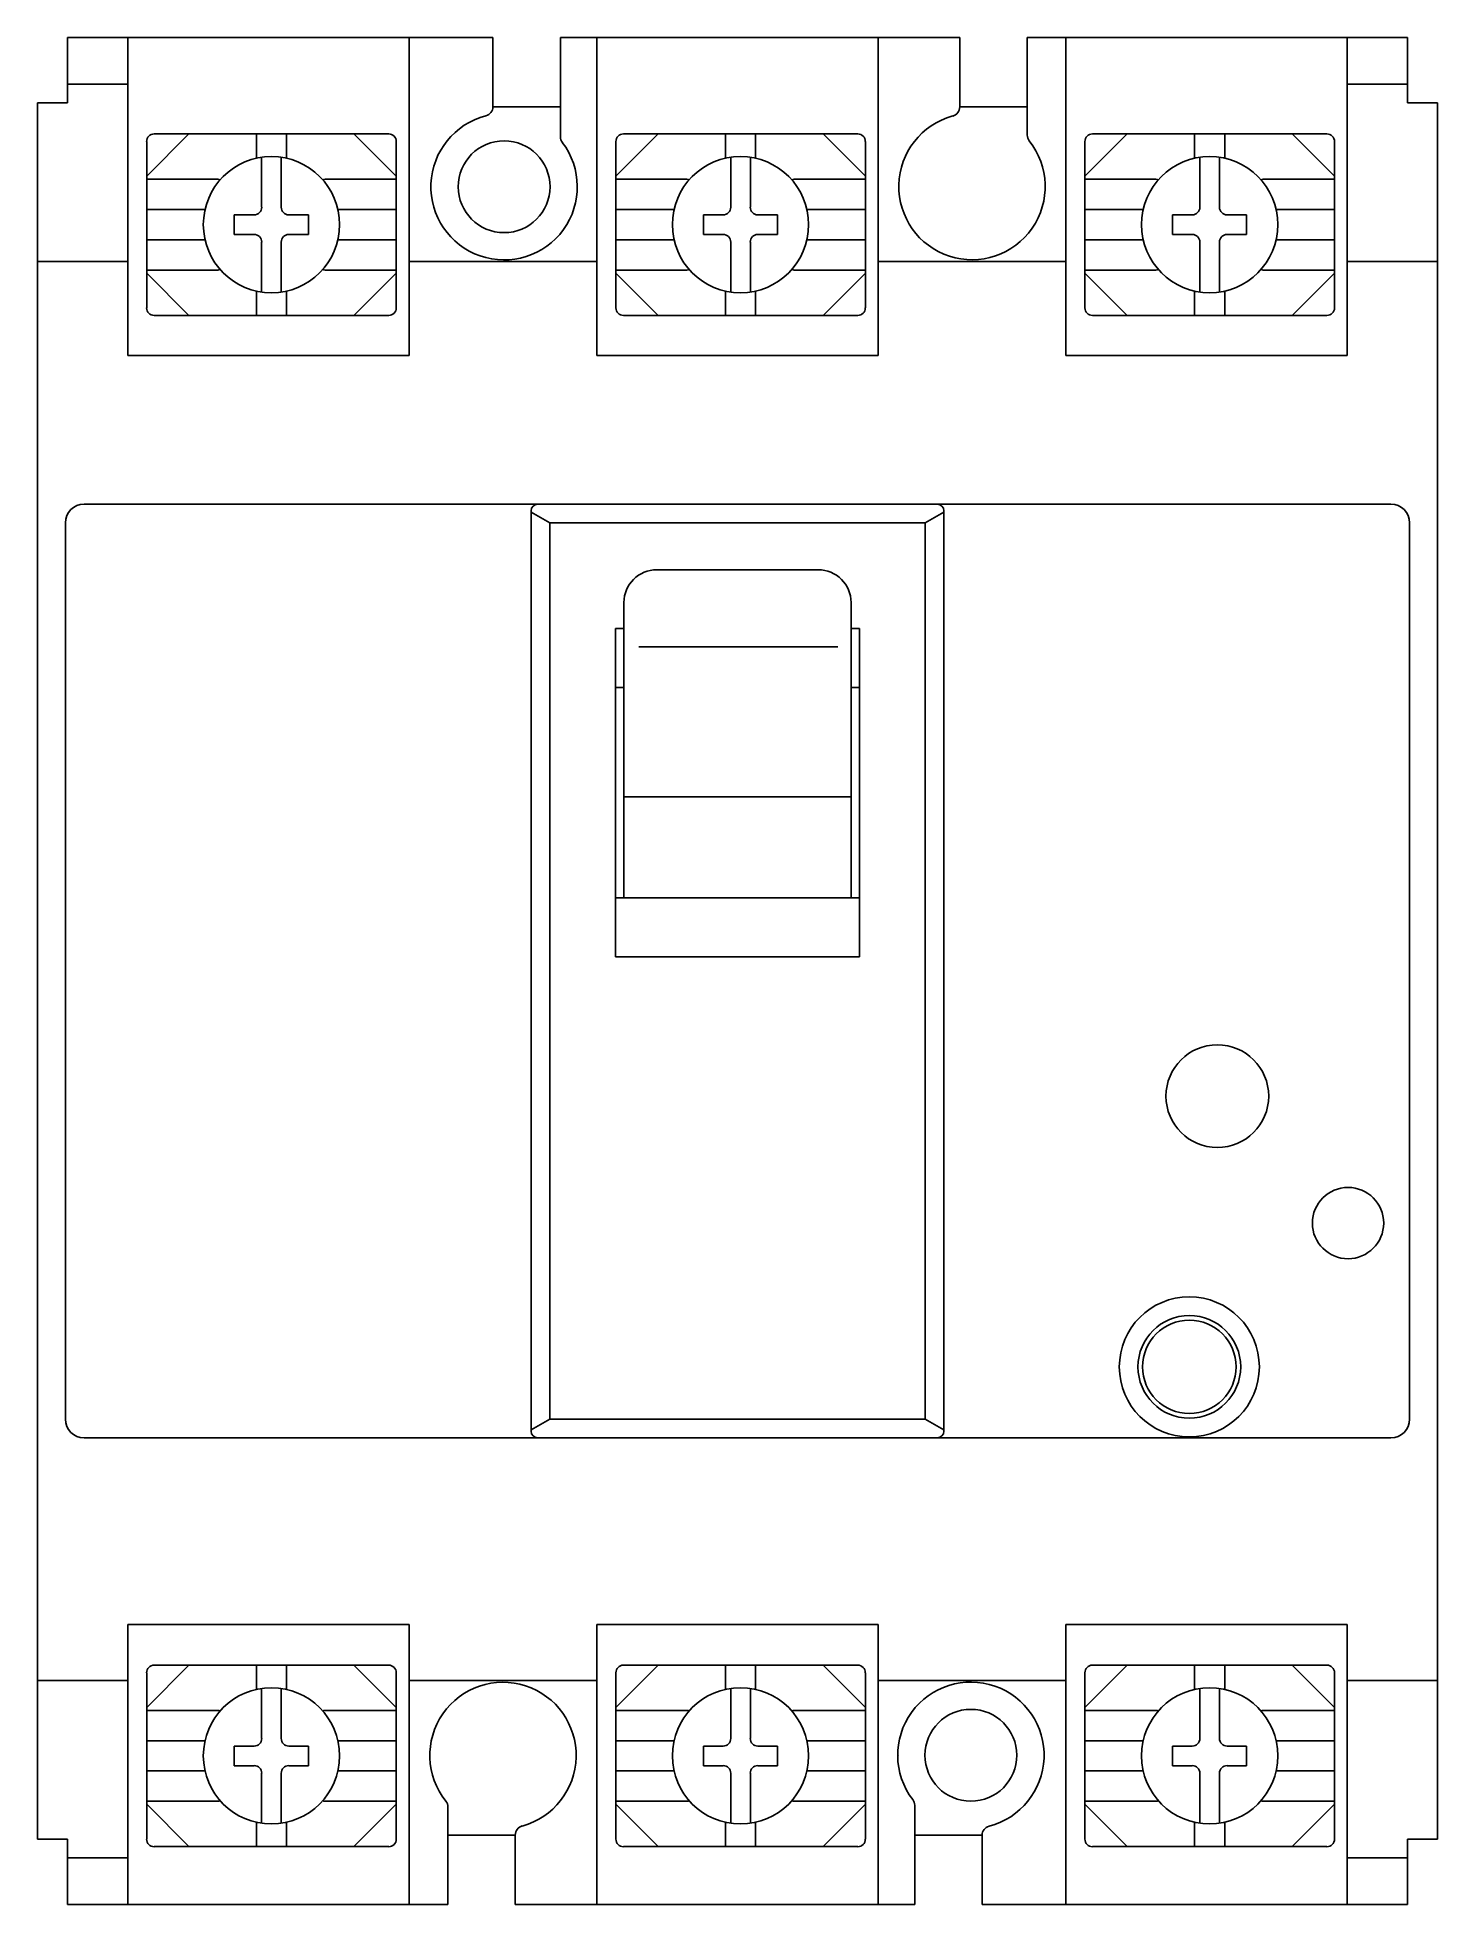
# Model space of a CAD drawing. Extents: x -49 to 26, y -50 to 50.
import ezdxf

# ---------------------------------------------------------------- set-up
doc = ezdxf.new("R2010")
doc.units = 0
doc.header["$MEASUREMENT"] = 0
doc.layers.add('F01_OUT', color=6, linetype='CONTINUOUS')

msp = doc.modelspace()

# ---------------------------------------------------------------- linework, layer by layer
at = {"layer": 'F01_OUT', "color": 0}
for p, q in [((-47.15, 46.5), (-47.15, 50)), ((-47.15, 50), (-24.37, 50)), ((-43.93, 50), (-43.93, 32.97)), ((-28.86, 32.97), (-28.86, 50)), ((-24.37, 46.28), (-24.37, 50)), ((-20.75, 50), (0.63, 50)), ((-20.75, 44.68), (-20.75, 50)), ((-18.81, 50), (-18.81, 32.97)), ((-3.73, 32.97), (-3.73, 50)), ((0.63, 46.27), (0.63, 50)), ((4.25, 50), (24.61, 50)), ((4.25, 44.77), (4.25, 50)), ((6.32, 50), (6.32, 32.97)), ((21.39, 50), (21.39, 32.97)), ((24.61, 46.5), (24.61, 50)), ((-47.15, 47.5), (-43.93, 47.5)), ((21.39, 47.5), (24.61, 47.5)), ((-48.77, 46.5), (-48.77, -46.5)), ((-47.15, 46.5), (-48.77, 46.5)), ((-24.37, 46.28), (-20.75, 46.28)), ((0.63, 46.28), (4.25, 46.28)), ((24.61, 46.5), (26.23, 46.5)), ((26.23, 46.5), (26.23, -46.5)), ((-42.91, 42.56), (-40.65, 44.83)), ((-42.91, 44.42), (-42.91, 35.51)), ((-29.95, 44.83), (-42.51, 44.83)), ((-37.04, 44.83), (-37.04, 43.52)), ((-35.42, 44.83), (-35.42, 43.52)), ((-31.82, 44.83), (-29.55, 42.56)), ((-29.55, 44.42), (-29.55, 35.51)), ((-17.79, 42.56), (-15.52, 44.83)), ((-17.79, 44.42), (-17.79, 35.51)), ((-4.83, 44.83), (-17.38, 44.83)), ((-11.92, 44.83), (-11.92, 43.52)), ((-10.3, 44.83), (-10.3, 43.52)), ((-6.69, 44.83), (-4.42, 42.56)), ((-4.42, 44.42), (-4.42, 35.51)), ((7.34, 42.56), (9.6, 44.83)), ((7.34, 44.42), (7.34, 35.51)), ((20.3, 44.83), (7.74, 44.83)), ((13.21, 44.83), (13.21, 43.52)), ((14.83, 44.83), (14.83, 43.52)), ((18.43, 44.83), (20.7, 42.56)), ((20.7, 44.42), (20.7, 35.51)), ((-36.76, 43.58), (-36.76, 40.9)), ((-35.71, 43.58), (-35.71, 40.9)), ((-11.63, 43.58), (-11.63, 40.9)), ((-10.58, 43.58), (-10.58, 40.9)), ((13.49, 43.58), (13.49, 40.9)), ((14.54, 43.58), (14.54, 40.9)), ((-42.91, 42.4), (-39.11, 42.4)), ((-29.55, 42.4), (-33.36, 42.4)), ((-17.79, 42.4), (-13.98, 42.4)), ((-4.42, 42.4), (-8.23, 42.4)), ((7.34, 42.4), (11.14, 42.4)), ((20.7, 42.4), (16.89, 42.4)), ((-42.91, 40.78), (-39.79, 40.78)), ((-38.22, 40.49), (-37.16, 40.49)), ((-38.22, 40.49), (-38.22, 39.44)), ((-35.3, 40.49), (-34.25, 40.49)), ((-34.25, 40.49), (-34.25, 39.44)), ((-29.55, 40.78), (-32.68, 40.78)), ((-17.79, 40.78), (-14.66, 40.78)), ((-13.09, 40.49), (-12.04, 40.49)), ((-13.09, 40.49), (-13.09, 39.44)), ((-10.18, 40.49), (-9.12, 40.49)), ((-9.12, 40.49), (-9.12, 39.44)), ((-4.42, 40.78), (-7.55, 40.78)), ((7.34, 40.78), (10.46, 40.78)), ((12.03, 40.49), (13.09, 40.49)), ((12.03, 40.49), (12.03, 39.44)), ((14.95, 40.49), (16, 40.49)), ((16, 40.49), (16, 39.44)), ((20.7, 40.78), (17.57, 40.78)), ((-42.91, 39.16), (-39.79, 39.16)), ((-38.22, 39.44), (-37.16, 39.44)), ((-36.76, 39.04), (-36.76, 36.36)), ((-35.71, 36.36), (-35.71, 39.04)), ((-35.3, 39.44), (-34.25, 39.44)), ((-29.55, 39.16), (-32.68, 39.16)), ((-17.79, 39.16), (-14.66, 39.16)), ((-13.09, 39.44), (-12.04, 39.44)), ((-11.63, 39.04), (-11.63, 36.36)), ((-10.58, 36.36), (-10.58, 39.04)), ((-10.18, 39.44), (-9.12, 39.44)), ((-4.42, 39.16), (-7.55, 39.16)), ((7.34, 39.16), (10.46, 39.16)), ((12.03, 39.44), (13.09, 39.44)), ((13.49, 39.04), (13.49, 36.36)), ((14.54, 36.36), (14.54, 39.04)), ((14.95, 39.44), (16, 39.44)), ((20.7, 39.16), (17.57, 39.16)), ((-43.93, 38), (-48.77, 38)), ((-18.81, 38), (-28.86, 38)), ((6.32, 38), (-3.73, 38)), ((26.23, 38), (21.39, 38)), ((-42.91, 37.54), (-39.11, 37.54)), ((-42.91, 37.38), (-40.65, 35.11)), ((-29.55, 37.54), (-33.36, 37.54)), ((-31.82, 35.11), (-29.55, 37.38)), ((-17.79, 37.54), (-13.98, 37.54)), ((-17.79, 37.38), (-15.52, 35.11)), ((-4.42, 37.54), (-8.23, 37.54)), ((-6.69, 35.11), (-4.42, 37.38)), ((7.34, 37.54), (11.14, 37.54)), ((7.34, 37.38), (9.6, 35.11)), ((20.7, 37.54), (16.89, 37.54)), ((18.43, 35.11), (20.7, 37.38)), ((-37.04, 35.11), (-37.04, 36.41)), ((-35.42, 35.11), (-35.42, 36.41)), ((-11.92, 35.11), (-11.92, 36.41)), ((-10.3, 35.11), (-10.3, 36.41)), ((13.21, 35.11), (13.21, 36.41)), ((14.83, 35.11), (14.83, 36.41)), ((-29.95, 35.11), (-42.51, 35.11)), ((-4.83, 35.11), (-17.38, 35.11)), ((20.3, 35.11), (7.74, 35.11)), ((-28.86, 32.97), (-43.93, 32.97)), ((-3.73, 32.97), (-18.81, 32.97)), ((21.39, 32.97), (6.32, 32.97)), ((23.73, 25), (-46.27, 25)), ((-22.32, 24.64), (-22.32, -24.64)), ((-21.32, 24), (-22.32, 24.58)), ((-1.22, 24), (-0.21, 24.58)), ((-0.21, 24.64), (-0.21, -24.64)), ((-47.27, 24), (-47.27, -24)), ((-21.32, 24), (-21.32, -24)), ((-1.22, 24), (-21.32, 24)), ((-1.22, 24), (-1.22, -24)), ((24.73, 24), (24.73, -24)), ((-6.95, 21.49), (-15.59, 21.49)), ((-17.35, 19.73), (-17.35, 3.92)), ((-5.19, 19.73), (-5.19, 3.92)), ((-17.8, 18.34), (-17.8, 0.75)), ((-17.8, 18.34), (-17.35, 18.34)), ((-5.19, 18.34), (-4.74, 18.34)), ((-4.74, 18.34), (-4.74, 0.75)), ((-5.89, 17.36), (-16.56, 17.36)), ((-17.8, 15.18), (-17.35, 15.18)), ((-5.19, 15.18), (-4.74, 15.18)), ((-17.35, 9.33), (-5.19, 9.33)), ((-17.8, 3.92), (-4.74, 3.92)), ((-17.8, 0.75), (-4.74, 0.75)), ((-21.32, -24), (-22.32, -24.58)), ((-1.22, -24), (-21.32, -24)), ((-1.22, -24), (-0.21, -24.58)), ((-46.27, -25), (23.73, -25)), ((-43.93, -50), (-43.93, -35)), ((-28.86, -35), (-43.93, -35)), ((-28.86, -50), (-28.86, -35)), ((-18.81, -35), (-18.81, -50)), ((-3.73, -35), (-18.81, -35)), ((-3.73, -50), (-3.73, -35)), ((6.32, -35), (6.32, -50)), ((21.39, -35), (6.32, -35)), ((21.39, -50), (21.39, -35)), ((-43.93, -38), (-48.77, -38)), ((-42.91, -39.44), (-40.65, -37.17)), ((-42.91, -46.49), (-42.91, -37.58)), ((-29.95, -37.17), (-42.51, -37.17)), ((-37.04, -37.17), (-37.04, -38.48)), ((-35.42, -37.17), (-35.42, -38.48)), ((-31.82, -37.17), (-29.55, -39.44)), ((-29.55, -46.49), (-29.55, -37.58)), ((-18.81, -38), (-28.86, -38)), ((-17.79, -39.44), (-15.52, -37.17)), ((-17.79, -46.49), (-17.79, -37.58)), ((-4.83, -37.17), (-17.38, -37.17)), ((-11.92, -37.17), (-11.92, -38.48)), ((-10.3, -37.17), (-10.3, -38.48)), ((-6.69, -37.17), (-4.42, -39.44)), ((-4.42, -46.49), (-4.42, -37.58)), ((6.32, -38), (-3.73, -38)), ((7.34, -39.44), (9.6, -37.17)), ((7.34, -46.49), (7.34, -37.58)), ((20.3, -37.17), (7.74, -37.17)), ((13.21, -37.17), (13.21, -38.48)), ((14.83, -37.17), (14.83, -38.48)), ((18.43, -37.17), (20.7, -39.44)), ((20.7, -46.49), (20.7, -37.58)), ((26.23, -38), (21.39, -38)), ((-36.76, -41.1), (-36.76, -38.42)), ((-35.71, -38.42), (-35.71, -41.1)), ((-11.63, -41.1), (-11.63, -38.42)), ((-10.58, -38.42), (-10.58, -41.1)), ((13.49, -41.1), (13.49, -38.42)), ((14.54, -38.42), (14.54, -41.1)), ((-42.91, -39.6), (-39.11, -39.6)), ((-29.55, -39.6), (-33.36, -39.6)), ((-17.79, -39.6), (-13.98, -39.6)), ((-4.42, -39.6), (-8.23, -39.6)), ((7.34, -39.6), (11.14, -39.6)), ((20.7, -39.6), (16.89, -39.6)), ((-42.91, -41.22), (-39.79, -41.22)), ((-38.22, -41.51), (-37.16, -41.51)), ((-38.22, -42.56), (-38.22, -41.51)), ((-35.3, -41.51), (-34.25, -41.51)), ((-34.25, -42.56), (-34.25, -41.51)), ((-29.55, -41.22), (-32.68, -41.22)), ((-17.79, -41.22), (-14.66, -41.22)), ((-13.09, -41.51), (-12.04, -41.51)), ((-13.09, -42.56), (-13.09, -41.51)), ((-10.18, -41.51), (-9.12, -41.51)), ((-9.12, -42.56), (-9.12, -41.51)), ((-4.42, -41.22), (-7.55, -41.22)), ((7.34, -41.22), (10.46, -41.22)), ((12.03, -41.51), (13.09, -41.51)), ((12.03, -42.56), (12.03, -41.51)), ((14.95, -41.51), (16, -41.51)), ((16, -42.56), (16, -41.51)), ((20.7, -41.22), (17.57, -41.22)), ((-42.91, -42.84), (-39.79, -42.84)), ((-38.22, -42.56), (-37.16, -42.56)), ((-36.76, -45.64), (-36.76, -42.96)), ((-35.71, -45.64), (-35.71, -42.96)), ((-35.3, -42.56), (-34.25, -42.56)), ((-29.55, -42.84), (-32.68, -42.84)), ((-17.79, -42.84), (-14.66, -42.84)), ((-13.09, -42.56), (-12.04, -42.56)), ((-11.63, -45.64), (-11.63, -42.96)), ((-10.58, -45.64), (-10.58, -42.96)), ((-10.18, -42.56), (-9.12, -42.56)), ((-4.42, -42.84), (-7.55, -42.84)), ((-2.63, -42.01), (-2.63, -42.02)), ((7.34, -42.84), (10.46, -42.84)), ((12.03, -42.56), (13.09, -42.56)), ((13.49, -45.64), (13.49, -42.96)), ((14.54, -45.64), (14.54, -42.96)), ((14.95, -42.56), (16, -42.56)), ((20.7, -42.84), (17.57, -42.84)), ((-42.91, -44.46), (-39.11, -44.46)), ((-42.91, -44.62), (-40.65, -46.89)), ((-29.55, -44.46), (-33.36, -44.46)), ((-31.82, -46.89), (-29.55, -44.62)), ((-26.78, -44.77), (-26.78, -50)), ((-17.79, -44.46), (-13.98, -44.46)), ((-17.79, -44.62), (-15.52, -46.89)), ((-4.42, -44.46), (-8.23, -44.46)), ((-6.69, -46.89), (-4.42, -44.62)), ((-1.78, -44.68), (-1.78, -50)), ((7.34, -44.46), (11.14, -44.46)), ((7.34, -44.62), (9.6, -46.89)), ((20.7, -44.46), (16.89, -44.46)), ((18.43, -46.89), (20.7, -44.62)), ((-37.04, -46.89), (-37.04, -45.59)), ((-35.42, -46.89), (-35.42, -45.59)), ((-11.92, -46.89), (-11.92, -45.59)), ((-10.3, -46.89), (-10.3, -45.59)), ((13.21, -46.89), (13.21, -45.59)), ((14.83, -46.89), (14.83, -45.59)), ((-47.15, -46.5), (-48.77, -46.5)), ((-47.15, -46.5), (-47.15, -50)), ((-29.95, -46.89), (-42.51, -46.89)), ((-26.78, -46.28), (-23.17, -46.28)), ((-23.17, -46.27), (-23.17, -50)), ((-4.83, -46.89), (-17.38, -46.89)), ((-1.78, -46.28), (1.83, -46.28)), ((1.83, -46.28), (1.83, -50)), ((20.3, -46.89), (7.74, -46.89)), ((24.61, -46.5), (24.61, -50)), ((24.61, -46.5), (26.23, -46.5)), ((-47.15, -47.5), (-43.93, -47.5)), ((21.39, -47.5), (24.61, -47.5)), ((-47.15, -50), (-26.78, -50)), ((-23.17, -50), (-1.78, -50)), ((1.83, -50), (24.61, -50))]:
    msp.add_line(p, q, dxfattribs=at)
for centre, radius in [((-23.77, 42), 2.46), ((-36.23, 39.97), 3.65), ((-11.11, 39.97), 3.65), ((14.02, 39.97), 3.65), ((14.43, -6.7), 2.75), ((21.43, -13.5), 1.91), ((12.93, -21.2), 3.75), ((12.93, -21.2), 2.75), ((12.93, -21.2), 2.5), ((-36.23, -42.03), 3.65), ((-11.11, -42.03), 3.65), ((14.02, -42.03), 3.65), ((1.23, -42), 2.46)]:
    msp.add_circle(centre, radius, dxfattribs=at)
for centre, radius, start, end in [((-24.87, 46.28), 0.5, 284.4532, 0), ((0.13, 46.27), 0.5, 285.2916, 0), ((-23.77, 42), 3.92, 104.4532, 37.3141), ((1.29, 42.01), 3.92, 105.2916, 38.631), ((-42.51, 44.42), 0.405, 90, 180), ((-29.95, 44.42), 0.405, 0, 90), ((-20.25, 44.68), 0.5, 180, 217.3141), ((-17.38, 44.42), 0.405, 90, 180), ((-4.83, 44.42), 0.405, 0, 90), ((4.75, 44.77), 0.5, 180, 218.631), ((7.74, 44.42), 0.405, 90, 180), ((20.3, 44.42), 0.405, 0, 90), ((-39.11, 42.16), 0.243, 58.4816, 90), ((-33.36, 42.16), 0.243, 90, 121.5184), ((-13.98, 42.16), 0.243, 58.4816, 90), ((-8.23, 42.16), 0.243, 90, 121.5184), ((11.14, 42.16), 0.243, 58.4816, 90), ((16.89, 42.16), 0.243, 90, 121.5184), ((-37.16, 40.9), 0.405, 270, 0), ((-35.3, 40.9), 0.405, 180, 270), ((-12.04, 40.9), 0.405, 270, 0), ((-10.18, 40.9), 0.405, 180, 270), ((13.09, 40.9), 0.405, 270, 0), ((14.95, 40.9), 0.405, 180, 270), ((-37.16, 39.04), 0.405, 0, 90), ((-35.3, 39.04), 0.405, 90, 180), ((-12.04, 39.04), 0.405, 0, 90), ((-10.18, 39.04), 0.405, 90, 180), ((13.09, 39.04), 0.405, 0, 90), ((14.95, 39.04), 0.405, 90, 180), ((-39.11, 37.78), 0.243, 270, 301.5184), ((-33.36, 37.78), 0.243, 238.4816, 270), ((-13.98, 37.78), 0.243, 270, 301.5184), ((-8.23, 37.78), 0.243, 238.4816, 270), ((11.14, 37.78), 0.243, 270, 301.5184), ((16.89, 37.78), 0.243, 238.4816, 270), ((-42.51, 35.51), 0.405, 180, 270), ((-29.95, 35.51), 0.405, 270, 0), ((-17.38, 35.51), 0.405, 180, 270), ((-4.83, 35.51), 0.405, 270, 0), ((7.74, 35.51), 0.405, 180, 270), ((20.3, 35.51), 0.405, 270, 0), ((-46.27, 24), 1, 90, 180), ((-21.97, 24.64), 0.355, 90, 180), ((-0.57, 24.64), 0.355, 0, 90), ((23.73, 24), 1, 0, 90), ((-15.59, 19.73), 1.76, 90, 180), ((-6.95, 19.73), 1.76, 0, 90), ((-46.27, -24), 1, 180, 270), ((-21.97, -24.64), 0.355, 180, 270), ((-0.57, -24.64), 0.355, 270, 0), ((23.73, -24), 1, 270, 0), ((-42.51, -37.58), 0.405, 90, 180), ((-29.95, -37.58), 0.405, 0, 90), ((-17.38, -37.58), 0.405, 90, 180), ((-4.83, -37.58), 0.405, 0, 90), ((7.74, -37.58), 0.405, 90, 180), ((20.3, -37.58), 0.405, 0, 90), ((-23.83, -42.01), 3.92, 285.2899, 218.6284), ((1.23, -42), 3.92, 284.4516, 217.3114), ((-39.11, -39.84), 0.243, 58.4816, 90), ((-33.36, -39.84), 0.243, 90, 121.5184), ((-13.98, -39.84), 0.243, 58.4816, 90), ((-8.23, -39.84), 0.243, 90, 121.5184), ((11.14, -39.84), 0.243, 58.4816, 90), ((16.89, -39.84), 0.243, 90, 121.5184), ((-37.16, -41.1), 0.405, 270, 0), ((-35.3, -41.1), 0.405, 180, 270), ((-12.04, -41.1), 0.405, 270, 0), ((-10.18, -41.1), 0.405, 180, 270), ((13.09, -41.1), 0.405, 270, 0), ((14.95, -41.1), 0.405, 180, 270), ((-37.16, -42.96), 0.405, 0, 90), ((-35.3, -42.96), 0.405, 90, 180), ((-12.04, -42.96), 0.405, 0, 90), ((-10.18, -42.96), 0.405, 90, 180), ((13.09, -42.96), 0.405, 0, 90), ((14.95, -42.96), 0.405, 90, 180), ((-39.11, -44.22), 0.243, 270, 301.5184), ((-33.36, -44.22), 0.243, 238.4816, 270), ((-27.28, -44.77), 0.5, 0, 38.6284), ((-13.98, -44.22), 0.243, 270, 301.5184), ((-8.23, -44.22), 0.243, 238.4816, 270), ((-2.28, -44.68), 0.5, 0, 37.3114), ((11.14, -44.22), 0.243, 270, 301.5184), ((16.89, -44.22), 0.243, 238.4816, 270), ((-22.67, -46.27), 0.5, 105.2899, 180), ((2.33, -46.28), 0.5, 104.4516, 180), ((-42.51, -46.49), 0.405, 180, 270), ((-29.95, -46.49), 0.405, 270, 0), ((-17.38, -46.49), 0.405, 180, 270), ((-4.83, -46.49), 0.405, 270, 0), ((7.74, -46.49), 0.405, 180, 270), ((20.3, -46.49), 0.405, 270, 0)]:
    msp.add_arc(centre, radius, start, end, dxfattribs=at)

doc.saveas('drawing.dxf')
